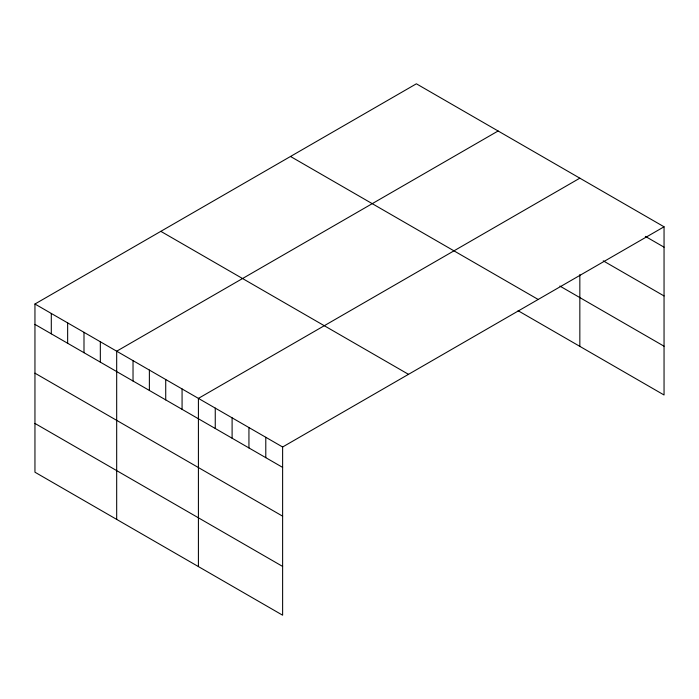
<?xml version="1.0" encoding="UTF-8"?>
<svg xmlns="http://www.w3.org/2000/svg" width="699" height="699" viewBox="0 0 699 699"><rect width="100%" height="100%" fill="white"/><g stroke="black" fill="none" stroke-linecap="round" stroke-linejoin="round"><path stroke-width="1.05" d="M34.95 304.013L282.623 447.002L282.623 615.199L34.95 472.209L34.95 304.013L416.377 83.801L664.05 226.791L664.05 394.987L518.09 310.714M498.107 130.984L116.681 351.204L116.681 519.392M579.838 178.175L198.411 398.386L198.411 566.583M282.623 447.002L664.05 226.791M645.334 236.367L664.05 247.175M603.228 260.841L664.05 295.948M559.864 286.057L664.05 346.206M290.504 156.471L538.178 299.46M160.822 231.343L408.496 374.332M34.95 324.388L282.623 467.386M34.95 373.17L282.623 516.168M34.95 423.428L282.623 566.426M579.838 274.558L579.838 346.372M265.786 437.286L265.786 457.662M248.94 427.561L248.94 447.937M232.103 417.836L232.103 438.212M215.257 408.111L215.257 428.487M182.072 388.95L182.072 409.326M165.724 379.513L165.724 399.889M149.376 370.077L149.376 390.453M133.028 360.64L133.028 381.016M100.333 341.759L100.333 362.143M83.994 332.322L83.994 352.707M67.646 322.886L67.646 343.27M51.298 313.449L51.298 333.825"/></g></svg>
